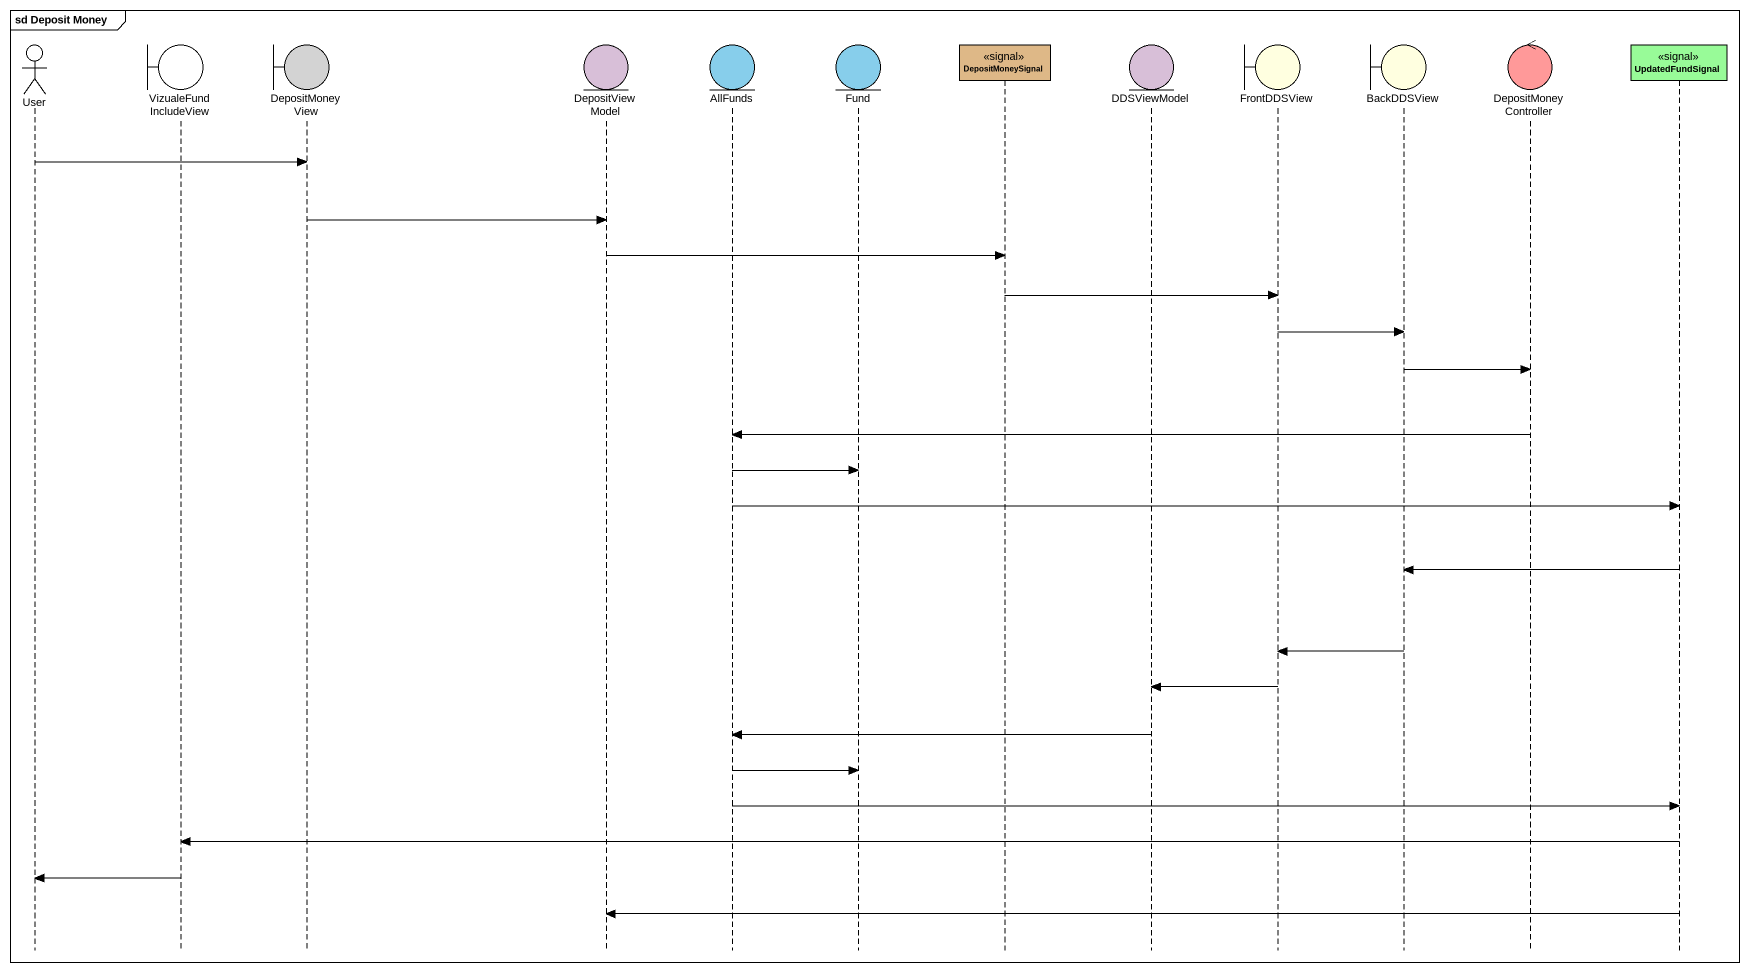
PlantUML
@startuml
mainframe sd Deposit Money
hide footbox
actor User
boundary VizualeFundIncludeView
boundary DepositMoneyView #D3D3D3
entity DepositViewModel #D8BFD8
entity AllFunds #87CEEB
entity Fund #87CEEB
participant DepositMoneySignal <<signal>> #DEB887
entity DDSViewModel #D8BFD8
boundary FrontDDSView #FFFFE0
boundary BackDDSView #FFFFE0
control DepositMoneyController #FF9999
participant UpdatedFundSignal <<signal>> #98FB98

User -> DepositMoneyView
DepositMoneyView -> DepositViewModel
DepositViewModel -> DepositMoneySignal
DepositMoneySignal -> FrontDDSView
FrontDDSView -> BackDDSView
BackDDSView -> DepositMoneyController
DepositMoneyController -> AllFunds
AllFunds -> Fund
AllFunds -> UpdatedFundSignal
UpdatedFundSignal -> BackDDSView
BackDDSView -> FrontDDSView
FrontDDSView -> DDSViewModel
DDSViewModel -> AllFunds
AllFunds -> Fund
AllFunds -> UpdatedFundSignal
UpdatedFundSignal -> VizualeFundIncludeView
VizualeFundIncludeView -> User
UpdatedFundSignal -> DepositViewModel
@enduml
